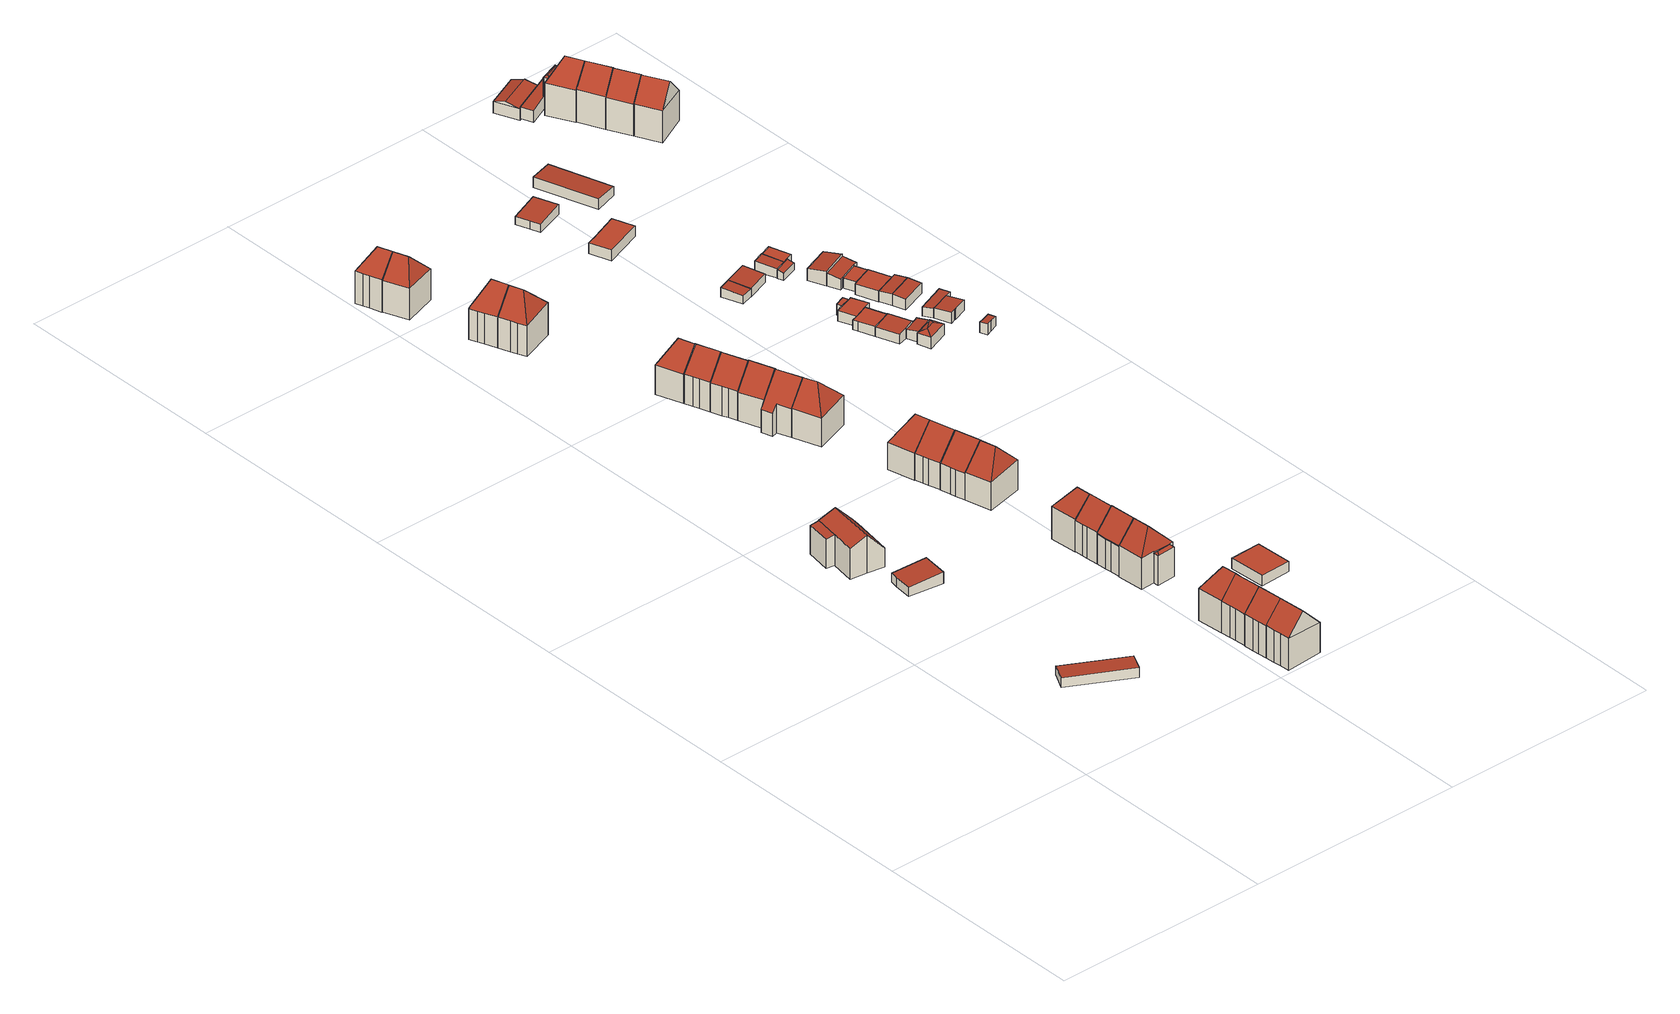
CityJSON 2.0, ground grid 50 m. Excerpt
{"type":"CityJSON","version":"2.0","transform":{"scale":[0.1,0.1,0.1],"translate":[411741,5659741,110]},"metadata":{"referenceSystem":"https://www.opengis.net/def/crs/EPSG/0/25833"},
"CityObjects":{
"building1":{"type":"Building","attributes":{"Dachtyp_tdc":"tdcPolyFlatRoof","Gemeindeschluessel":14612000,"Dachneigung":3.1,"QualitaetDacherkennung":66,"Geometrietyp2DReferenz":"3000","measuredHeight":2.31,"function":"31001_9998","roofType":"2100"},"geometry":[{"type":"Solid","lod":"2","boundaries":[[[[0,1,2,3]],[[1,4,5,2]],[[4,6,7,5]],[[6,0,3,7]],[[6,4,1,0]],[[3,2,5,7]]]],"semantics":{"surfaces":[{"type":"WallSurface"},{"type":"RoofSurface"},{"type":"GroundSurface"}],"values":[[0,0,0,0,1,2]]}}]},
"building2":{"type":"Building","attributes":{"Gemeindeschluessel":14612000,"Geometrietyp2DReferenz":"3000","function":"31001_9998","roofType":"9999"},"children":["building2-1","building2-2"]},
"building2-1":{"type":"BuildingPart","attributes":{"Dachtyp_tdc":"tdcPolyFlatRoof","Dachneigung":13.84,"QualitaetDacherkennung":83,"Geometrietyp2DReferenz":"3000","measuredHeight":7.12,"roofType":"2100"},"parents":["building2"],"geometry":[{"type":"MultiSurface","lod":"2","boundaries":[[[8,9,10,11]],[[9,12,13,10]],[[12,14,15,13]],[[14,12,9,8]],[[11,10,13,15]]],"semantics":{"surfaces":[{"type":"WallSurface"},{"type":"RoofSurface"},{"type":"GroundSurface"}],"values":[0,0,0,1,2]}}]},
"building2-2":{"type":"BuildingPart","attributes":{"Dachtyp_tdc":"tdcGableRoof","Dachneigung":47.45,"QualitaetDacherkennung":80,"Geometrietyp2DReferenz":"3000","measuredHeight":8.79,"roofType":"3100"},"parents":["building2"],"geometry":[{"type":"MultiSurface","lod":"2","boundaries":[[[16,17,18,19]],[[17,20,21,18]],[[20,22,23,21]],[[22,24,8,11,23]],[[25,26,27,15,14]],[[26,28,29,27]],[[28,30,31,29]],[[30,16,19,31]],[[26,25,24,22,20]],[[20,17,16,30,28,26]],[[19,18,21,23,11,15,27,29,31]]],"semantics":{"surfaces":[{"type":"WallSurface"},{"type":"RoofSurface"},{"type":"GroundSurface"}],"values":[0,0,0,0,0,0,0,0,1,1,2]}}]},
"building3":{"type":"Building","attributes":{"Dachtyp_tdc":"tdcPolyFlatRoof","Gemeindeschluessel":14612000,"Dachneigung":3.61,"QualitaetDacherkennung":86,"Geometrietyp2DReferenz":"3000","measuredHeight":2.69,"function":"31001_9998","roofType":"2100"},"geometry":[{"type":"Solid","lod":"2","boundaries":[[[[32,33,34,35]],[[33,36,37,34]],[[36,38,39,37]],[[38,40,41,39]],[[40,32,35,41]],[[40,38,36,33,32]],[[35,34,37,39,41]]]],"semantics":{"surfaces":[{"type":"WallSurface"},{"type":"RoofSurface"},{"type":"GroundSurface"}],"values":[[0,0,0,0,0,1,2]]}}]},
"building4":{"type":"Building","attributes":{"Dachtyp_tdc":"tdcFreeFormRoof","Gemeindeschluessel":14612000,"Dachneigung":46.75,"QualitaetDacherkennung":74,"Geometrietyp2DReferenz":"3000","measuredHeight":11.84,"function":"31001_9998","roofType":"5000"},"geometry":[{"type":"Solid","lod":"2","boundaries":[[[[42,43,44,45]],[[43,46,47,44]],[[46,48,49,47]],[[48,50,51,49]],[[50,52,53,51]],[[52,42,45,53]],[[52,54,55,46,43,42]],[[54,50,48,55]],[[48,46,55]],[[52,50,54]],[[45,44,47,49,51,53]]]],"semantics":{"surfaces":[{"type":"WallSurface"},{"type":"RoofSurface"},{"type":"GroundSurface"}],"values":[[0,0,0,0,0,0,1,1,0,0,2]]}}]},
"building5":{"type":"Building","attributes":{"Dachtyp_tdc":"tdcFreeFormRoof","Gemeindeschluessel":14612000,"Dachneigung":46.78,"QualitaetDacherkennung":77,"Geometrietyp2DReferenz":"3000","measuredHeight":11.83,"function":"31001_9998","roofType":"5000"},"geometry":[{"type":"Solid","lod":"2","boundaries":[[[[56,57,58,59]],[[57,48,49,58]],[[48,60,47,49]],[[60,61,62,47]],[[61,63,64,62]],[[63,56,59,64]],[[60,55,65,56,63,61]],[[55,48,57,65]],[[57,56,65]],[[60,48,55]],[[59,58,49,47,62,64]]]],"semantics":{"surfaces":[{"type":"WallSurface"},{"type":"RoofSurface"},{"type":"GroundSurface"}],"values":[[0,0,0,0,0,0,1,1,0,0,2]]}}]},
"building6":{"type":"Building","attributes":{"Dachtyp_tdc":"tdcFreeFormRoof","Gemeindeschluessel":14612000,"Dachneigung":46.85,"QualitaetDacherkennung":75,"Geometrietyp2DReferenz":"3000","measuredHeight":11.83,"function":"31001_9998","roofType":"5000"},"geometry":[{"type":"Solid","lod":"2","boundaries":[[[[66,67,68,69]],[[67,70,71,68]],[[70,72,73,71]],[[72,74,75,73]],[[74,76,77,75]],[[76,66,69,77]],[[66,65,78,72,70,67]],[[65,76,74,78]],[[66,76,65]],[[74,72,78]],[[69,68,71,73,75,77]]]],"semantics":{"surfaces":[{"type":"WallSurface"},{"type":"RoofSurface"},{"type":"GroundSurface"}],"values":[[0,0,0,0,0,0,1,1,0,0,2]]}}]},
"building7":{"type":"Building","attributes":{"Dachtyp_tdc":"tdcHipAndGableRoof","Gemeindeschluessel":14612000,"Dachneigung":46.79,"QualitaetDacherkennung":77,"Geometrietyp2DReferenz":"3000","measuredHeight":11.82,"function":"31001_9998","roofType":"5000"},"geometry":[{"type":"Solid","lod":"2","boundaries":[[[[79,80,81,73]],[[80,82,83,81]],[[82,84,75,83]],[[84,79,73,75]],[[82,80,85]],[[79,84,86]],[[80,79,86,85]],[[84,82,85,86]],[[73,81,83,75]]]],"semantics":{"surfaces":[{"type":"WallSurface"},{"type":"RoofSurface"},{"type":"GroundSurface"}],"values":[[0,0,0,0,1,0,1,1,2]]}}]},
"building8":{"type":"Building","attributes":{"Gemeindeschluessel":14612000,"Geometrietyp2DReferenz":"3000","function":"31001_9998","roofType":"9999"},"children":["building8-1","building8-2"]},
"building8-1":{"type":"BuildingPart","attributes":{"Dachtyp_tdc":"tdcHipAndGableRoof","Dachneigung":47.06,"QualitaetDacherkennung":74,"Geometrietyp2DReferenz":"3000","measuredHeight":11.66,"roofType":"5000"},"parents":["building8"],"geometry":[{"type":"MultiSurface","lod":"2","boundaries":[[[87,88,89,90]],[[88,91,92,93,89]],[[94,95,96,97]],[[95,98,99,96]],[[98,100,101,99]],[[100,102,103,101]],[[102,87,90,103]],[[98,95,94,91,88,104]],[[88,87,102,104]],[[102,100,98,104]],[[90,89,93,96,99,101,103]]],"semantics":{"surfaces":[{"type":"WallSurface"},{"type":"RoofSurface"},{"type":"GroundSurface"}],"values":[0,0,0,0,0,0,0,1,1,1,2]}}]},
"building8-2":{"type":"BuildingPart","attributes":{"Dachtyp_tdc":"tdcFreeFormRoof","Dachneigung":46.25,"QualitaetDacherkennung":17,"Geometrietyp2DReferenz":"3000","measuredHeight":7.45,"roofType":"5000"},"parents":["building8"],"geometry":[{"type":"MultiSurface","lod":"2","boundaries":[[[92,105,106,93]],[[105,107,108,106]],[[107,97,96,108]],[[109,97,107]],[[110,109,107,105]],[[110,105,92]],[[109,110,92,97]],[[93,106,108,96]]],"semantics":{"surfaces":[{"type":"WallSurface"},{"type":"RoofSurface"},{"type":"GroundSurface"}],"values":[0,0,0,1,1,1,1,2]}}]},
"building9":{"type":"Building","attributes":{"Dachtyp_tdc":"tdcFreeFormRoof","Gemeindeschluessel":14612000,"Dachneigung":47.37,"QualitaetDacherkennung":75,"Geometrietyp2DReferenz":"3000","measuredHeight":11.66,"function":"31001_9998","roofType":"5000"},"geometry":[{"type":"Solid","lod":"2","boundaries":[[[[111,112,113,114]],[[112,115,116,113]],[[115,117,118,116]],[[117,119,120,118]],[[119,121,122,120]],[[121,111,114,122]],[[119,117,123,102]],[[123,124,125,126,127,102]],[[119,102,127,121]],[[121,127,126,111]],[[111,126,125,112]],[[112,125,124,115]],[[115,124,123,117]],[[114,113,116,118,120,122]]]],"semantics":{"surfaces":[{"type":"WallSurface"},{"type":"RoofSurface"},{"type":"GroundSurface"}],"values":[[0,0,0,0,0,0,1,1,0,0,0,0,0,2]]}}]},
"building10":{"type":"Building","attributes":{"Dachtyp_tdc":"tdcGableRoof","Gemeindeschluessel":14612000,"Dachneigung":46.79,"QualitaetDacherkennung":73,"Geometrietyp2DReferenz":"3000","measuredHeight":11.68,"function":"31001_9998","roofType":"3100"},"geometry":[{"type":"Solid","lod":"2","boundaries":[[[[128,129,130,131]],[[129,132,133,130]],[[132,134,135,133]],[[134,136,137,135]],[[136,117,118,137]],[[117,138,139,118]],[[138,140,116,139]],[[140,141,142,116]],[[141,128,131,142]],[[138,117,136,134,132]],[[132,129,128,141,140,138]],[[131,130,133,135,137,118,139,116,142]]]],"semantics":{"surfaces":[{"type":"WallSurface"},{"type":"RoofSurface"},{"type":"GroundSurface"}],"values":[[0,0,0,0,0,0,0,0,0,1,1,2]]}}]},
"building11":{"type":"Building","attributes":{"Dachtyp_tdc":"tdcHipAndGableRoof","Gemeindeschluessel":14612000,"Dachneigung":45.69,"QualitaetDacherkennung":66,"Geometrietyp2DReferenz":"3000","measuredHeight":11.67,"function":"31001_9998","roofType":"5000"},"geometry":[{"type":"Solid","lod":"2","boundaries":[[[[143,144,145,146]],[[144,147,148,145]],[[147,149,150,148]],[[149,151,152,150]],[[151,153,154,152]],[[153,155,156,154]],[[155,157,158,156]],[[157,159,160,158]],[[159,143,146,160]],[[155,153,161]],[[153,151,149,147,144,161]],[[144,143,159,157,155,161]],[[146,145,148,150,152,154,156,158,160]]]],"semantics":{"surfaces":[{"type":"WallSurface"},{"type":"RoofSurface"},{"type":"GroundSurface"}],"values":[[0,0,0,0,0,0,0,0,0,1,1,1,2]]}}]},
"building12":{"type":"Building","attributes":{"Dachtyp_tdc":"tdcHipAndGableRoof","Gemeindeschluessel":14612000,"Dachneigung":47.74,"QualitaetDacherkennung":68,"Geometrietyp2DReferenz":"3000","measuredHeight":11.58,"function":"31001_9998","roofType":"5000"},"geometry":[{"type":"Solid","lod":"2","boundaries":[[[[143,162,163,164]],[[162,165,166,163]],[[165,167,168,166]],[[167,169,170,168]],[[169,171,172,170]],[[171,144,173,172]],[[144,143,164,173]],[[169,167,174]],[[167,165,162,143,144,174]],[[144,171,169,174]],[[164,163,166,168,170,172,173]]]],"semantics":{"surfaces":[{"type":"WallSurface"},{"type":"RoofSurface"},{"type":"GroundSurface"}],"values":[[0,0,0,0,0,0,0,1,1,1,2]]}}]},
"building13":{"type":"Building","attributes":{"Dachtyp_tdc":"tdcHipAndGableRoof","Gemeindeschluessel":14612000,"Dachneigung":46.76,"QualitaetDacherkennung":70,"Geometrietyp2DReferenz":"3000","measuredHeight":11.62,"function":"31001_9998","roofType":"5000"},"geometry":[{"type":"Solid","lod":"2","boundaries":[[[[175,176,177,178]],[[176,179,180,177]],[[179,181,182,180]],[[181,183,184,182]],[[183,185,186,184]],[[185,187,188,186]],[[187,189,190,188]],[[189,191,192,190]],[[191,175,178,192]],[[187,185,183,181,179,176,193]],[[176,175,191,193]],[[191,189,187,193]],[[178,177,180,182,184,186,188,190,192]]]],"semantics":{"surfaces":[{"type":"WallSurface"},{"type":"RoofSurface"},{"type":"GroundSurface"}],"values":[[0,0,0,0,0,0,0,0,0,1,1,1,2]]}}]},
"building14":{"type":"Building","attributes":{"Dachtyp_tdc":"tdcFreeFormRoof","Gemeindeschluessel":14612000,"Dachneigung":47.65,"QualitaetDacherkennung":68,"Geometrietyp2DReferenz":"3000","measuredHeight":12.05,"function":"31001_9998","roofType":"5000"},"geometry":[{"type":"Solid","lod":"2","boundaries":[[[[194,195,196,197]],[[195,198,199,196]],[[198,200,201,199]],[[200,202,203,201]],[[202,204,205,203]],[[204,206,207,205]],[[206,194,197,207]],[[202,208,209]],[[194,210,209,208,200,198,195]],[[210,206,204,202,209]],[[202,200,208]],[[194,206,210]],[[197,196,199,201,203,205,207]]]],"semantics":{"surfaces":[{"type":"WallSurface"},{"type":"RoofSurface"},{"type":"GroundSurface"}],"values":[[0,0,0,0,0,0,0,1,1,1,0,0,2]]}}]},
"building15":{"type":"Building","attributes":{"Dachtyp_tdc":"tdcFreeFormRoof","Gemeindeschluessel":14612000,"Dachneigung":47.8,"QualitaetDacherkennung":63,"Geometrietyp2DReferenz":"3000","measuredHeight":12.03,"function":"31001_9998","roofType":"5000"},"geometry":[{"type":"Solid","lod":"2","boundaries":[[[[194,211,207,197]],[[211,212,213,207]],[[212,214,215,213]],[[214,216,217,215]],[[216,218,219,217]],[[218,220,221,219]],[[220,194,197,221]],[[222,214,223]],[[216,214,222]],[[223,212,211,224,222]],[[216,222,224,194,220,218]],[[214,212,223]],[[211,194,224]],[[197,207,213,215,217,219,221]]]],"semantics":{"surfaces":[{"type":"WallSurface"},{"type":"RoofSurface"},{"type":"GroundSurface"}],"values":[[0,0,0,0,0,0,0,1,1,1,1,0,0,2]]}}]},
"building16":{"type":"Building","attributes":{"Dachtyp_tdc":"tdcHipAndGableRoof","Gemeindeschluessel":14612000,"Dachneigung":46.81,"QualitaetDacherkennung":69,"Geometrietyp2DReferenz":"3000","measuredHeight":11.4,"function":"31001_9998","roofType":"5000"},"geometry":[{"type":"Solid","lod":"2","boundaries":[[[[225,226,227,228]],[[226,229,230,227]],[[229,231,232,230]],[[231,225,228,232]],[[229,226,233]],[[225,231,234]],[[226,225,234,233]],[[231,229,233,234]],[[228,227,230,232]]]],"semantics":{"surfaces":[{"type":"WallSurface"},{"type":"RoofSurface"},{"type":"GroundSurface"}],"values":[[0,0,0,0,1,0,1,1,2]]}}]},
"building17":{"type":"Building","attributes":{"Dachtyp_tdc":"tdcFreeFormRoof","Gemeindeschluessel":14612000,"Dachneigung":45.9,"QualitaetDacherkennung":68,"Geometrietyp2DReferenz":"3000","measuredHeight":11.44,"function":"31001_9998","roofType":"5000"},"geometry":[{"type":"Solid","lod":"2","boundaries":[[[[235,236,237,238]],[[236,239,240,237]],[[239,241,228,240]],[[241,242,232,228]],[[242,243,244,232]],[[243,235,238,244]],[[235,245,246,241,239,236]],[[245,243,242,246]],[[242,241,246]],[[235,243,245]],[[238,237,240,228,232,244]]]],"semantics":{"surfaces":[{"type":"WallSurface"},{"type":"RoofSurface"},{"type":"GroundSurface"}],"values":[[0,0,0,0,0,0,1,1,0,0,2]]}}]},
"building18":{"type":"Building","attributes":{"Dachtyp_tdc":"tdcGableRoof","Gemeindeschluessel":14612000,"Dachneigung":47.06,"QualitaetDacherkennung":69,"Geometrietyp2DReferenz":"3000","measuredHeight":11.41,"function":"31001_9998","roofType":"3100"},"geometry":[{"type":"Solid","lod":"2","boundaries":[[[[247,248,249,250]],[[250,251,252,253,254,255,247]],[[256,257,258,259,260,261,262,263,264]],[[253,252,257,256]],[[252,251,258,257]],[[251,250,259,258]],[[250,249,260,259]],[[249,248,261,260]],[[248,247,262,261]],[[247,255,263,262]],[[255,254,264,263]],[[254,253,256,264]]]],"semantics":{"surfaces":[{"type":"RoofSurface"},{"type":"GroundSurface"},{"type":"WallSurface"}],"values":[[0,0,1,2,2,2,2,2,2,2,2,2]]}}]},
"building19":{"type":"Building","attributes":{"Dachtyp_tdc":"tdcHipAndGableRoof","Gemeindeschluessel":14612000,"Dachneigung":46.75,"QualitaetDacherkennung":59,"Geometrietyp2DReferenz":"3000","measuredHeight":11.47,"function":"31001_9998","roofType":"5000"},"geometry":[{"type":"Solid","lod":"2","boundaries":[[[[265,266,267,268]],[[266,269,270,267]],[[269,271,272,270]],[[271,265,268,272]],[[269,266,273]],[[265,271,274]],[[266,265,274,273]],[[271,269,273,274]],[[268,267,270,272]]]],"semantics":{"surfaces":[{"type":"WallSurface"},{"type":"RoofSurface"},{"type":"GroundSurface"}],"values":[[0,0,0,0,1,0,1,1,2]]}}]},
"building20":{"type":"Building","attributes":{"Dachtyp_tdc":"tdcFreeFormRoof","Gemeindeschluessel":14612000,"Dachneigung":46.89,"QualitaetDacherkennung":70,"Geometrietyp2DReferenz":"3000","measuredHeight":11.46,"function":"31001_9998","roofType":"5000"},"geometry":[{"type":"Solid","lod":"2","boundaries":[[[[275,276,244,238]],[[276,277,278,244]],[[277,279,280,278]],[[279,281,282,280]],[[281,283,284,282]],[[283,275,238,284]],[[285,277,276,286]],[[279,285,286,275,283,281]],[[279,277,285]],[[276,275,286]],[[238,244,278,280,282,284]]]],"semantics":{"surfaces":[{"type":"WallSurface"},{"type":"RoofSurface"},{"type":"GroundSurface"}],"values":[[0,0,0,0,0,0,1,1,0,0,2]]}}]},
"building21":{"type":"Building","attributes":{"Dachtyp_tdc":"tdcGableRoof","Gemeindeschluessel":14612000,"Dachneigung":47.41,"QualitaetDacherkennung":67,"Geometrietyp2DReferenz":"3000","measuredHeight":11.42,"function":"31001_9998","roofType":"3100"},"geometry":[{"type":"Solid","lod":"2","boundaries":[[[[287,288,260,278]],[[288,289,258,260]],[[289,290,280,258]],[[290,287,278,280]],[[289,288,291]],[[287,290,292]],[[288,287,292,291]],[[290,289,291,292]],[[278,260,258,280]]]],"semantics":{"surfaces":[{"type":"WallSurface"},{"type":"RoofSurface"},{"type":"GroundSurface"}],"values":[[0,0,0,0,0,0,1,1,2]]}}]},
"building22":{"type":"Building","attributes":{"Dachtyp_tdc":"tdcGableRoof","Gemeindeschluessel":14612000,"Dachneigung":47.01,"QualitaetDacherkennung":70,"Geometrietyp2DReferenz":"3000","measuredHeight":11.4,"function":"31001_9998","roofType":"3100"},"geometry":[{"type":"Solid","lod":"2","boundaries":[[[[293,294,295,296]],[[294,297,298,295]],[[297,299,300,298]],[[299,301,268,300]],[[301,302,303,268]],[[302,304,272,303]],[[304,305,306,272]],[[305,293,296,306]],[[302,301,299,297]],[[297,294,293,305,304,302]],[[296,295,298,300,268,303,272,306]]]],"semantics":{"surfaces":[{"type":"WallSurface"},{"type":"RoofSurface"},{"type":"GroundSurface"}],"values":[[0,0,0,0,0,0,0,0,1,1,2]]}}]},
"building23":{"type":"Building","attributes":{"Dachtyp_tdc":"tdcGableRoof","Gemeindeschluessel":14612000,"Dachneigung":45.75,"QualitaetDacherkennung":73,"Geometrietyp2DReferenz":"3000","measuredHeight":11.24,"function":"31001_9998","roofType":"3100"},"geometry":[{"type":"Solid","lod":"2","boundaries":[[[[307,308,309,310]],[[308,311,312,309]],[[311,313,314,312]],[[313,315,316,314]],[[315,317,318,316]],[[317,319,320,318]],[[319,321,322,320]],[[321,307,310,322]],[[317,315,313,311]],[[311,308,307,321,319,317]],[[310,309,312,314,316,318,320,322]]]],"semantics":{"surfaces":[{"type":"WallSurface"},{"type":"RoofSurface"},{"type":"GroundSurface"}],"values":[[0,0,0,0,0,0,0,0,1,1,2]]}}]},
"building24":{"type":"Building","attributes":{"Dachtyp_tdc":"tdcHipAndGableRoof","Gemeindeschluessel":14612000,"Dachneigung":47.03,"QualitaetDacherkennung":71,"Geometrietyp2DReferenz":"3000","measuredHeight":11.46,"function":"31001_9998","roofType":"5000"},"geometry":[{"type":"Solid","lod":"2","boundaries":[[[[323,324,325,261]],[[324,326,327,325]],[[326,328,263,327]],[[328,323,261,263]],[[326,324,329]],[[323,328,330]],[[324,323,330,329]],[[328,326,329,330]],[[261,325,327,263]]]],"semantics":{"surfaces":[{"type":"WallSurface"},{"type":"RoofSurface"},{"type":"GroundSurface"}],"values":[[0,0,0,0,1,0,1,1,2]]}}]},
"building25":{"type":"Building","attributes":{"Gemeindeschluessel":14612000,"Geometrietyp2DReferenz":"3000","function":"31001_9998","roofType":"9999"},"children":["building25-1","building25-2"]},
"building25-1":{"type":"BuildingPart","attributes":{"Dachtyp_tdc":"tdcPolyFlatRoof","Dachneigung":0,"QualitaetDacherkennung":39,"Geometrietyp2DReferenz":"3000","measuredHeight":3.8,"roofType":"1000"},"parents":["building25"],"geometry":[{"type":"MultiSurface","lod":"2","boundaries":[[[331,332,333,334]],[[332,335,336,333]],[[335,337,338,336]],[[337,339,340,338]],[[341,331,334,342]],[[341,339,337,335,332,331]],[[334,333,336,338,340,342]]],"semantics":{"surfaces":[{"type":"WallSurface"},{"type":"RoofSurface"},{"type":"GroundSurface"}],"values":[0,0,0,0,0,1,2]}}]},
"building25-2":{"type":"BuildingPart","attributes":{"Dachtyp_tdc":"tdcHipAndGableRoof","Dachneigung":46.1,"QualitaetDacherkennung":71,"Geometrietyp2DReferenz":"3000","measuredHeight":11.37,"roofType":"5000"},"parents":["building25"],"geometry":[{"type":"MultiSurface","lod":"2","boundaries":[[[308,343,344,345]],[[343,346,342,344]],[[346,341,342]],[[347,348,349,340,339]],[[348,350,351,349]],[[350,311,352,351]],[[311,308,345,352]],[[348,347,346,343,353]],[[343,308,311,353]],[[311,350,348,353]],[[345,344,342,340,349,351,352]]],"semantics":{"surfaces":[{"type":"WallSurface"},{"type":"RoofSurface"},{"type":"GroundSurface"}],"values":[0,0,0,0,0,0,0,1,1,1,2]}}]},
"building26":{"type":"Building","attributes":{"Dachtyp_tdc":"tdcPolyFlatRoof","Gemeindeschluessel":14612000,"Dachneigung":0,"QualitaetDacherkennung":86,"Geometrietyp2DReferenz":"3000","measuredHeight":2.37,"function":"31001_9998","roofType":"1000"},"geometry":[{"type":"Solid","lod":"2","boundaries":[[[[354,355,356,357]],[[355,358,359,356]],[[358,360,361,359]],[[360,354,357,361]],[[360,358,355,354]],[[357,356,359,361]]]],"semantics":{"surfaces":[{"type":"WallSurface"},{"type":"RoofSurface"},{"type":"GroundSurface"}],"values":[[0,0,0,0,1,2]]}}]},
"building27":{"type":"Building","attributes":{"Dachtyp_tdc":"tdcPolyFlatRoof","Gemeindeschluessel":14612000,"Dachneigung":4.02,"QualitaetDacherkennung":80,"Geometrietyp2DReferenz":"3000","measuredHeight":2.21,"function":"31001_9998","roofType":"2100"},"geometry":[{"type":"Solid","lod":"2","boundaries":[[[[362,363,364,365]],[[363,366,367,364]],[[366,368,369,367]],[[366,363,362,368]],[[369,365,364,367]],[[368,362,365,369]]]],"semantics":{"surfaces":[{"type":"WallSurface"},{"type":"RoofSurface"},{"type":"GroundSurface"}],"values":[[0,0,0,1,2,0]]}}]},
"building28":{"type":"Building","attributes":{"Dachtyp_tdc":"tdcPolyFlatRoof","Gemeindeschluessel":14612000,"Dachneigung":3.54,"QualitaetDacherkennung":76,"Geometrietyp2DReferenz":"3000","measuredHeight":2.32,"function":"31001_9998","roofType":"2100"},"geometry":[{"type":"Solid","lod":"2","boundaries":[[[[370,371,372,373]],[[371,374,375,372]],[[374,376,377,375]],[[376,378,379,377]],[[378,370,373,379]],[[378,376,374,371,370]],[[373,372,375,377,379]]]],"semantics":{"surfaces":[{"type":"WallSurface"},{"type":"RoofSurface"},{"type":"GroundSurface"}],"values":[[0,0,0,0,0,1,2]]}}]},
"building29":{"type":"Building","attributes":{"Dachtyp_tdc":"tdcPolyFlatRoof","Gemeindeschluessel":14612000,"Dachneigung":0,"QualitaetDacherkennung":23,"Geometrietyp2DReferenz":"3000","measuredHeight":2.53,"function":"31001_9998","roofType":"1000"},"geometry":[{"type":"Solid","lod":"2","boundaries":[[[[380,381,382,383]],[[381,384,385,382]],[[384,386,387,385]],[[386,388,389,387]],[[388,380,383,389]],[[388,386,384,381,380]],[[383,382,385,387,389]]]],"semantics":{"surfaces":[{"type":"WallSurface"},{"type":"RoofSurface"},{"type":"GroundSurface"}],"values":[[0,0,0,0,0,1,2]]}}]},
"building30":{"type":"Building","attributes":{"Dachtyp_tdc":"tdcPolyFlatRoof","Gemeindeschluessel":14612000,"Dachneigung":3.65,"QualitaetDacherkennung":87,"Geometrietyp2DReferenz":"3000","measuredHeight":2.27,"function":"31001_9998","roofType":"2100"},"geometry":[{"type":"Solid","lod":"2","boundaries":[[[[390,363,391,392]],[[363,393,394,391]],[[393,395,396,394]],[[395,390,392,396]],[[395,393,363,390]],[[392,391,394,396]]]],"semantics":{"surfaces":[{"type":"WallSurface"},{"type":"RoofSurface"},{"type":"GroundSurface"}],"values":[[0,0,0,0,1,2]]}}]},
"building31":{"type":"Building","attributes":{"Gemeindeschluessel":14612000,"Dachtyp_tdc":"tdcPolyFlatRoof","Dachneigung":0,"QualitaetDacherkennung":79,"Geometrietyp2DReferenz":"3000","measuredHeight":2.3,"function":"31001_9998","roofType":"1000"},"geometry":[{"type":"Solid","lod":"2","boundaries":[[[[397,398,399,400]],[[398,401,402,399]],[[401,403,404,402]],[[403,405,406,404]],[[405,407,408,406]],[[407,397,400,408]],[[407,405,403,401,398,397]],[[400,399,402,404,406,408]]]],"semantics":{"surfaces":[{"type":"WallSurface"},{"type":"RoofSurface"},{"type":"GroundSurface"}],"values":[[0,0,0,0,0,0,1,2]]}}]},
"building32":{"type":"Building","attributes":{"Dachtyp_tdc":"tdcPolyFlatRoof","Gemeindeschluessel":14612000,"Dachneigung":3.24,"QualitaetDacherkennung":81,"Geometrietyp2DReferenz":"3000","measuredHeight":2.51,"function":"31001_9998","roofType":"2100"},"geometry":[{"type":"Solid","lod":"2","boundaries":[[[[409,410,408,411]],[[410,412,406,408]],[[412,413,414,406]],[[413,415,416,414]],[[415,409,411,416]],[[411,408,406,414,416]],[[415,413,412,410,409]]]],"semantics":{"surfaces":[{"type":"WallSurface"},{"type":"GroundSurface"},{"type":"RoofSurface"}],"values":[[0,0,0,0,0,1,2]]}}]},
"building33":{"type":"Building","attributes":{"Dachtyp_tdc":"tdcPolyFlatRoof","Gemeindeschluessel":14612000,"Dachneigung":0,"QualitaetDacherkennung":82,"Geometrietyp2DReferenz":"3000","measuredHeight":2.42,"function":"31001_9998","roofType":"1000"},"geometry":[{"type":"Solid","lod":"2","boundaries":[[[[401,417,418,419]],[[417,420,421,418]],[[420,422,423,421]],[[422,424,425,423]],[[424,426,427,425]],[[426,403,428,427]],[[403,401,419,428]],[[403,426,424,422,420,417,401]],[[419,418,421,423,425,427,428]]]],"semantics":{"surfaces":[{"type":"WallSurface"},{"type":"RoofSurface"},{"type":"GroundSurface"}],"values":[[0,0,0,0,0,0,0,1,2]]}}]},
"building34":{"type":"Building","attributes":{"Dachtyp_tdc":"tdcPolyFlatRoof","Gemeindeschluessel":14612000,"Dachneigung":0,"QualitaetDacherkennung":44,"Geometrietyp2DReferenz":"3000","measuredHeight":2.44,"function":"31001_9998","roofType":"1000"},"geometry":[{"type":"Solid","lod":"2","boundaries":[[[[429,430,423,431]],[[430,432,421,423]],[[432,433,434,421]],[[433,429,431,434]],[[433,432,430,429]],[[431,423,421,434]]]],"semantics":{"surfaces":[{"type":"WallSurface"},{"type":"RoofSurface"},{"type":"GroundSurface"}],"values":[[0,0,0,0,1,2]]}}]},
"building35":{"type":"Building","attributes":{"Dachtyp_tdc":"tdcFreeFormRoof","Gemeindeschluessel":14612000,"Dachneigung":25.44,"QualitaetDacherkennung":74,"Geometrietyp2DReferenz":"3000","measuredHeight":3.35,"function":"31001_9998","roofType":"5000"},"geometry":[{"type":"Solid","lod":"2","boundaries":[[[[435,436,437,438]],[[436,439,440,437]],[[439,441,442,440]],[[441,443,444,442]],[[443,435,438,444]],[[445,446,443,441]],[[445,441,439]],[[439,446,445]],[[436,446,439]],[[446,436,435]],[[446,435,443]],[[438,437,440,442,444]]]],"semantics":{"surfaces":[{"type":"WallSurface"},{"type":"RoofSurface"},{"type":"GroundSurface"}],"values":[[0,0,0,0,0,1,1,1,1,1,1,2]]}}]},
"building36":{"type":"Building","attributes":{"Dachtyp_tdc":"tdcPolyFlatRoof","Gemeindeschluessel":14612000,"Dachneigung":6.33,"QualitaetDacherkennung":71,"Geometrietyp2DReferenz":"3000","measuredHeight":2.46,"function":"31001_9998","roofType":"2100"},"geometry":[{"type":"Solid","lod":"2","boundaries":[[[[447,448,416,437]],[[448,449,414,416]],[[449,450,451,414]],[[450,452,440,451]],[[452,447,437,440]],[[452,450,449,448,447]],[[437,416,414,451,440]]]],"semantics":{"surfaces":[{"type":"WallSurface"},{"type":"RoofSurface"},{"type":"GroundSurface"}],"values":[[0,0,0,0,0,1,2]]}}]},
"building37":{"type":"Building","attributes":{"Dachtyp_tdc":"tdcPolyFlatRoof","Gemeindeschluessel":14612000,"Dachneigung":2.83,"QualitaetDacherkennung":73,"Geometrietyp2DReferenz":"3000","measuredHeight":2.38,"function":"31001_9998","roofType":"2100"},"geometry":[{"type":"Solid","lod":"2","boundaries":[[[[453,454,455,456]],[[454,457,458,455]],[[457,459,460,458]],[[459,453,456,460]],[[459,457,454,453]],[[456,455,458,460]]]],"semantics":{"surfaces":[{"type":"WallSurface"},{"type":"RoofSurface"},{"type":"GroundSurface"}],"values":[[0,0,0,0,1,2]]}}]},
"building38":{"type":"Building","attributes":{"Dachtyp_tdc":"tdcPolyFlatRoof","Gemeindeschluessel":14612000,"Dachneigung":16.93,"QualitaetDacherkennung":83,"Geometrietyp2DReferenz":"3000","measuredHeight":2.1,"function":"31001_9998","roofType":"2100"},"geometry":[{"type":"Solid","lod":"2","boundaries":[[[[461,462,463,464]],[[462,465,466,463]],[[465,467,468,466]],[[467,469,470,468]],[[469,461,464,470]],[[469,467,465,462,461]],[[464,463,466,468,470]]]],"semantics":{"surfaces":[{"type":"WallSurface"},{"type":"RoofSurface"},{"type":"GroundSurface"}],"values":[[0,0,0,0,0,1,2]]}}]},
"building39":{"type":"Building","attributes":{"Dachtyp_tdc":"tdcPolyFlatRoof","Gemeindeschluessel":14612000,"Dachneigung":2.72,"QualitaetDacherkennung":81,"Geometrietyp2DReferenz":"3000","measuredHeight":2.48,"function":"31001_9998","roofType":"2100"},"geometry":[{"type":"Solid","lod":"2","boundaries":[[[[459,471,472,466]],[[471,473,474,472]],[[473,475,476,474]],[[475,477,478,476]],[[477,479,468,478]],[[479,459,466,468]],[[479,477,475,473,471,459]],[[466,472,474,476,478,468]]]],"semantics":{"surfaces":[{"type":"WallSurface"},{"type":"RoofSurface"},{"type":"GroundSurface"}],"values":[[0,0,0,0,0,0,1,2]]}}]},
"building40":{"type":"Building","attributes":{"Dachtyp_tdc":"tdcPolyFlatRoof","Gemeindeschluessel":14612000,"Dachneigung":2.67,"QualitaetDacherkennung":72,"Geometrietyp2DReferenz":"3000","measuredHeight":2.34,"function":"31001_9998","roofType":"2100"},"geometry":[{"type":"Solid","lod":"2","boundaries":[[[[480,481,482,483]],[[481,484,485,482]],[[484,486,487,485]],[[486,480,483,487]],[[486,484,481,480]],[[483,482,485,487]]]],"semantics":{"surfaces":[{"type":"WallSurface"},{"type":"RoofSurface"},{"type":"GroundSurface"}],"values":[[0,0,0,0,1,2]]}}]},
"building41":{"type":"Building","attributes":{"Dachtyp_tdc":"tdcPolyFlatRoof","Gemeindeschluessel":14612000,"Dachneigung":10.12,"QualitaetDacherkennung":76,"Geometrietyp2DReferenz":"3000","measuredHeight":3.39,"function":"31001_9998","roofType":"2100"},"geometry":[{"type":"Solid","lod":"2","boundaries":[[[[488,489,490,491]],[[489,492,493,490]],[[492,494,495,493]],[[494,488,491,495]],[[494,492,489,488]],[[491,490,493,495]]]],"semantics":{"surfaces":[{"type":"WallSurface"},{"type":"RoofSurface"},{"type":"GroundSurface"}],"values":[[0,0,0,0,1,2]]}}]},
"building42":{"type":"Building","attributes":{"Dachtyp_tdc":"tdcPolyFlatRoof","Gemeindeschluessel":14612000,"Dachneigung":2.9,"QualitaetDacherkennung":80,"Geometrietyp2DReferenz":"3000","measuredHeight":2.64,"function":"31001_9998","roofType":"2100"},"geometry":[{"type":"Solid","lod":"2","boundaries":[[[[496,497,498,499]],[[497,500,501,498]],[[500,502,503,501]],[[502,504,505,503]],[[504,496,499,505]],[[504,502,500,497,496]],[[499,498,501,503,505]]]],"semantics":{"surfaces":[{"type":"WallSurface"},{"type":"RoofSurface"},{"type":"GroundSurface"}],"values":[[0,0,0,0,0,1,2]]}}]},
"building43":{"type":"Building","attributes":{"Dachtyp_tdc":"tdcPolyFlatRoof","Gemeindeschluessel":14612000,"Dachneigung":10.43,"QualitaetDacherkennung":77,"Geometrietyp2DReferenz":"3000","measuredHeight":3.01,"function":"31001_9998","roofType":"2100"},"geometry":[{"type":"Solid","lod":"2","boundaries":[[[[506,507,491,508]],[[507,509,495,491]],[[509,510,511,495]],[[510,512,513,511]],[[512,514,515,513]],[[514,506,508,515]],[[514,512,510,509,507,506]],[[508,491,495,511,513,515]]]],"semantics":{"surfaces":[{"type":"WallSurface"},{"type":"RoofSurface"},{"type":"GroundSurface"}],"values":[[0,0,0,0,0,0,1,2]]}}]},
"building44":{"type":"Building","attributes":{"Dachtyp_tdc":"tdcPolyFlatRoof","Gemeindeschluessel":14612000,"Dachneigung":0,"QualitaetDacherkennung":73,"Geometrietyp2DReferenz":"3000","measuredHeight":2.34,"function":"31001_9998","roofType":"1000"},"geometry":[{"type":"Solid","lod":"2","boundaries":[[[[516,517,513,515]],[[517,518,501,513]],[[518,519,498,501]],[[519,516,515,498]],[[519,518,517,516]],[[515,513,501,498]]]],"semantics":{"surfaces":[{"type":"WallSurface"},{"type":"RoofSurface"},{"type":"GroundSurface"}],"values":[[0,0,0,0,1,2]]}}]},
"building45":{"type":"Building","attributes":{"Dachtyp_tdc":"tdcPolyFlatRoof","Gemeindeschluessel":14612000,"Dachneigung":5.3,"QualitaetDacherkennung":53,"Geometrietyp2DReferenz":"3000","measuredHeight":2.52,"function":"31001_9998","roofType":"2100"},"geometry":[{"type":"Solid","lod":"2","boundaries":[[[[520,521,522,523]],[[521,524,525,522]],[[524,526,527,525]],[[526,528,529,527]],[[528,530,531,529]],[[530,520,523,531]],[[530,528,526,524,521,520]],[[523,522,525,527,529,531]]]],"semantics":{"surfaces":[{"type":"WallSurface"},{"type":"RoofSurface"},{"type":"GroundSurface"}],"values":[[0,0,0,0,0,0,1,2]]}}]},
"building46":{"type":"Building","attributes":{"Dachtyp_tdc":"tdcPolyFlatRoof","Gemeindeschluessel":14612000,"Dachneigung":4.08,"QualitaetDacherkennung":77,"Geometrietyp2DReferenz":"3000","measuredHeight":2.7,"function":"31001_9998","roofType":"2100"},"geometry":[{"type":"Solid","lod":"2","boundaries":[[[[532,504,533,534]],[[504,502,535,533]],[[502,536,537,535]],[[536,538,539,537]],[[538,532,534,539]],[[538,536,502,504,532]],[[534,533,535,537,539]]]],"semantics":{"surfaces":[{"type":"WallSurface"},{"type":"RoofSurface"},{"type":"GroundSurface"}],"values":[[0,0,0,0,0,1,2]]}}]},
"building47":{"type":"Building","attributes":{"Dachtyp_tdc":"tdcPolyFlatRoof","Gemeindeschluessel":14612000,"Dachneigung":3.4,"QualitaetDacherkennung":80,"Geometrietyp2DReferenz":"3000","measuredHeight":2.5,"function":"31001_9998","roofType":"2100"},"geometry":[{"type":"Solid","lod":"2","boundaries":[[[[540,541,542,543]],[[541,544,545,542]],[[544,546,547,545]],[[546,548,549,547]],[[548,550,551,549]],[[550,552,553,551]],[[552,540,543,553]],[[552,550,548,546,544,541,540]],[[543,542,545,547,549,551,553]]]],"semantics":{"surfaces":[{"type":"WallSurface"},{"type":"RoofSurface"},{"type":"GroundSurface"}],"values":[[0,0,0,0,0,0,0,1,2]]}}]},
"building48":{"type":"Building","attributes":{"Dachtyp_tdc":"tdcPolyFlatRoof","Gemeindeschluessel":14612000,"Dachneigung":4.18,"QualitaetDacherkennung":78,"Geometrietyp2DReferenz":"3000","measuredHeight":2.71,"function":"31001_9998","roofType":"2100"},"geometry":[{"type":"Solid","lod":"2","boundaries":[[[[554,532,534,555]],[[532,538,539,534]],[[538,556,557,539]],[[556,554,555,557]],[[556,538,532,554]],[[555,534,539,557]]]],"semantics":{"surfaces":[{"type":"WallSurface"},{"type":"RoofSurface"},{"type":"GroundSurface"}],"values":[[0,0,0,0,1,2]]}}]},
"building49":{"type":"Building","attributes":{"Dachtyp_tdc":"tdcPolyFlatRoof","Gemeindeschluessel":14612000,"Dachneigung":4.4,"QualitaetDacherkennung":70,"Geometrietyp2DReferenz":"3000","measuredHeight":2.24,"function":"31001_9998","roofType":"2100"},"geometry":[{"type":"Solid","lod":"2","boundaries":[[[[558,559,560,561]],[[559,562,563,560]],[[562,564,565,563]],[[564,566,567,565]],[[566,568,569,567]],[[568,558,561,569]],[[568,566,564,562,559,558]],[[561,560,563,565,567,569]]]],"semantics":{"surfaces":[{"type":"WallSurface"},{"type":"RoofSurface"},{"type":"GroundSurface"}],"values":[[0,0,0,0,0,0,1,2]]}}]},
"building50":{"type":"Building","attributes":{"Dachtyp_tdc":"tdcGableRoof","Gemeindeschluessel":14612000,"Dachneigung":14.83,"QualitaetDacherkennung":75,"Geometrietyp2DReferenz":"3000","measuredHeight":3.52,"function":"31001_9998","roofType":"3100"},"geometry":[{"type":"Solid","lod":"2","boundaries":[[[[570,571,572,573]],[[571,574,575,572]],[[574,576,577,575]],[[576,570,573,577]],[[574,571,578]],[[571,570,579,578]],[[576,574,578,579]],[[573,572,575,577]],[[570,576,579]]]],"semantics":{"surfaces":[{"type":"WallSurface"},{"type":"RoofSurface"},{"type":"GroundSurface"}],"values":[[0,0,0,0,0,1,1,2,0]]}}]},
"building51":{"type":"Building","attributes":{"Dachtyp_tdc":"tdcPolyFlatRoof","Gemeindeschluessel":14612000,"Dachneigung":4.14,"QualitaetDacherkennung":67,"Geometrietyp2DReferenz":"3000","measuredHeight":3.41,"function":"31001_9998","roofType":"2100"},"geometry":[{"type":"Solid","lod":"2","boundaries":[[[[580,581,582,583]],[[581,584,585,582]],[[584,586,587,585]],[[586,588,589,587]],[[588,590,591,589]],[[590,592,593,591]],[[592,580,583,593]],[[592,590,588,586,584,581,580]],[[583,582,585,587,589,591,593]]]],"semantics":{"surfaces":[{"type":"WallSurface"},{"type":"RoofSurface"},{"type":"GroundSurface"}],"values":[[0,0,0,0,0,0,0,1,2]]}}]},
"building52":{"type":"Building","attributes":{"Gemeindeschluessel":14612000,"Geometrietyp2DReferenz":"3000","function":"31001_9998","roofType":"9999"},"children":["building52-1","building52-2"]},
"building52-1":{"type":"BuildingPart","attributes":{"Dachtyp_tdc":"tdcFreeFormRoof","Dachneigung":25.72,"QualitaetDacherkennung":14,"Geometrietyp2DReferenz":"3000","measuredHeight":7.42,"roofType":"5000"},"parents":["building52"],"geometry":[{"type":"MultiSurface","lod":"2","boundaries":[[[594,595,596,597]],[[595,598,599,596]],[[598,600,601,599]],[[600,602,603,601]],[[604,594,597,605]],[[606,602,600]],[[607,606,600,598]],[[598,595,594,604,607]],[[606,607,604,602]],[[597,596,599,601,603,605]]],"semantics":{"surfaces":[{"type":"WallSurface"},{"type":"RoofSurface"},{"type":"GroundSurface"}],"values":[0,0,0,0,0,1,1,1,1,2]}}]},
"building52-2":{"type":"BuildingPart","attributes":{"Dachtyp_tdc":"tdcHipAndGableRoof","Dachneigung":48.18,"QualitaetDacherkennung":65,"Geometrietyp2DReferenz":"3000","measuredHeight":11.93,"roofType":"5000"},"parents":["building52"],"geometry":[{"type":"MultiSurface","lod":"2","boundaries":[[[608,609,610,611]],[[609,612,597,610]],[[612,613,604,605,597]],[[614,603,602]],[[614,615,616,603]],[[615,617,618,616]],[[617,619,620,618]],[[619,608,611,620]],[[615,614,602,613,612,609,621]],[[609,608,619,621]],[[619,617,615,621]],[[611,610,597,605,603,616,618,620]]],"semantics":{"surfaces":[{"type":"WallSurface"},{"type":"RoofSurface"},{"type":"GroundSurface"}],"values":[0,0,0,0,0,0,0,0,1,1,1,2]}}]},
"building53":{"type":"Building","attributes":{"Dachtyp_tdc":"tdcFreeFormRoof","Gemeindeschluessel":14612000,"Dachneigung":48.77,"QualitaetDacherkennung":70,"Geometrietyp2DReferenz":"3000","measuredHeight":11.94,"function":"31001_9998","roofType":"5000"},"geometry":[{"type":"Solid","lod":"2","boundaries":[[[[622,623,624,625]],[[623,617,626,624]],[[617,627,628,626]],[[627,629,630,628]],[[629,631,632,630]],[[631,622,625,632]],[[622,633,619,623]],[[631,629,627,617,619,633]],[[622,631,633]],[[617,623,619]],[[625,624,626,628,630,632]]]],"semantics":{"surfaces":[{"type":"WallSurface"},{"type":"RoofSurface"},{"type":"GroundSurface"}],"values":[[0,0,0,0,0,0,1,1,0,0,2]]}}]},
"building54":{"type":"Building","attributes":{"Dachtyp_tdc":"tdcFreeFormRoof","Gemeindeschluessel":14612000,"Dachneigung":48.23,"QualitaetDacherkennung":67,"Geometrietyp2DReferenz":"3000","measuredHeight":11.87,"function":"31001_9998","roofType":"5000"},"geometry":[{"type":"Solid","lod":"2","boundaries":[[[[634,631,632,625]],[[631,635,636,632]],[[635,637,638,636]],[[637,639,640,638]],[[639,641,642,640]],[[641,634,625,642]],[[637,635,631,643,644,639]],[[641,644,643,634]],[[631,634,643]],[[641,639,644]],[[625,632,636,638,640,642]]]],"semantics":{"surfaces":[{"type":"WallSurface"},{"type":"RoofSurface"},{"type":"GroundSurface"}],"values":[[0,0,0,0,0,0,1,1,0,0,2]]}}]},
"building55":{"type":"Building","attributes":{"Dachtyp_tdc":"tdcFreeFormRoof","Gemeindeschluessel":14612000,"Dachneigung":48.21,"QualitaetDacherkennung":68,"Geometrietyp2DReferenz":"3000","measuredHeight":11.92,"function":"31001_9998","roofType":"5000"},"geometry":[{"type":"Solid","lod":"2","boundaries":[[[[645,639,640,642]],[[639,646,647,640]],[[646,648,649,647]],[[648,650,651,649]],[[650,652,653,651]],[[652,645,642,653]],[[652,654,655,645]],[[654,650,648,646,639,655]],[[639,645,655]],[[652,650,654]],[[642,640,647,649,651,653]]]],"semantics":{"surfaces":[{"type":"WallSurface"},{"type":"RoofSurface"},{"type":"GroundSurface"}],"values":[[0,0,0,0,0,0,1,1,0,0,2]]}}]}
},
"vertices":[
[316,219,24],[294,178,27],[294,178,4],[316,219,4],[158,252,27],[158,252,4],[180,293,24],[180,293,4],
[110,857,73],[91,860,69],[91,860,2],[110,857,2],[100,917,69],[100,917,2],[119,914,73],[119,914,2],
[194,885,47],[179,789,46],[179,789,2],[194,885,2],[139,795,90],[139,795,2],[100,800,74],[100,800,2],[110,857,74],[119,914,74],[157,908,90],[157,908,2],[159,908,88],[159,908,2],[196,902,47],[196,902,2],
[145,681,24],[150,721,24],[150,721,3],[145,681,3],[153,740,24],[153,740,3],[233,729,30],[233,729,3],[225,670,30],[225,670,3],
[523,26,81],[521,42,81],[521,42,6],[523,26,6],[520,64,82],[520,64,6],[606,71,76],[606,71,6],[610,9,76],[610,9,6],[524,3,81],[524,3,6],[564,6,125],[560,67,125],
[516,122,81],[601,129,76],[601,129,6],[516,122,6],[520,64,81],[518,83,81],[518,83,6],[517,98,81],[517,98,6],[556,125,125],
[516,122,80],[514,146,81],[514,146,7],[516,122,7],[513,161,81],[513,161,7],[511,184,81],[511,184,7],[597,192,76],[597,192,7],[601,129,77],[601,129,7],[551,188,125],
[511,184,82],[506,245,82],[506,245,7],[592,251,77],[592,251,7],[597,192,77],[549,223,125],[552,188,125],
[575,466,77],[579,403,77],[579,403,6],[575,466,6],[570,402,77],[570,402,75],[570,402,6],[527,400,78],[527,400,79],[527,400,6],[527,400,75],[495,398,79],[495,398,6],[491,460,79],[491,460,6],[532,463,123],[532,463,6],[534,424,123],
[571,390,75],[571,390,6],[528,388,75],[528,388,6],[534,394,81],[565,396,81],
[490,483,76],[489,496,76],[489,496,7],[490,483,7],[488,520,76],[488,520,7],[571,526,76],[571,526,7],[575,466,76],[575,466,7],[491,460,76],[491,460,7],[528,523,123],[488,520,79],[489,496,78],[490,483,78],[491,460,78],
[485,560,80],[484,580,79],[484,580,7],[485,560,7],[523,582,123],[523,582,7],[568,585,76],[568,585,7],[570,547,76],[570,547,7],[527,523,123],[527,523,7],[488,520,80],[486,547,80],[486,547,7],
[106,2110,75],[68,2097,119],[68,2097,2],[106,2110,2],[29,2083,77],[29,2083,2],[20,2110,77],[20,2110,2],[15,2123,77],[15,2123,2],[10,2141,77],[10,2141,2],[86,2167,75],[86,2167,2],[91,2154,75],[91,2154,2],[92,2150,75],[92,2150,2],[57,2129,119],
[120,2070,75],[120,2070,3],[106,2110,3],[122,2066,75],[122,2066,3],[126,2052,75],[126,2052,3],[50,2027,77],[50,2027,3],[29,2083,76],[29,2083,3],[68,2097,3],[80,2064,119],
[484,580,82],[480,643,82],[480,643,6],[484,580,6],[514,645,80],[514,645,6],[513,658,61],[513,658,6],[534,659,59],[534,659,6],[535,647,78],[535,647,6],[564,648,75],[564,648,6],[568,585,75],[568,585,6],[523,582,122],[523,582,6],[521,616,122],
[115,1844,74],[105,1871,73],[105,1871,2],[115,1844,2],[100,1885,73],[100,1885,2],[93,1903,73],[93,1903,2],[173,1933,80],[173,1933,2],[176,1923,80],[176,1923,2],[195,1873,80],[195,1873,2],[95,1904,75],[144,1896,123],[157,1859,123],
[195,1873,79],[213,1824,78],[213,1824,2],[217,1813,78],[217,1813,2],[138,1784,74],[138,1784,2],[130,1803,74],[130,1803,2],[125,1818,74],[125,1818,2],[168,1828,122],[217,1814,78],[157,1859,122],
[253,1458,75],[233,1519,75],[233,1519,7],[253,1458,7],[313,1547,77],[313,1547,7],[333,1484,77],[333,1484,7],[283,1508,121],[294,1471,121],
[272,1403,76],[265,1425,76],[265,1425,7],[272,1403,7],[260,1439,76],[260,1439,7],[253,1458,76],[333,1484,78],[354,1433,76],[354,1433,7],[314,1418,121],[295,1472,121],
[374,1248,121],[412,1262,77],[391,1319,78],[353,1306,121],[312,1291,74],[300,1286,60],[308,1261,60],[321,1265,74],[332,1234,74],[308,1261,7],[300,1286,7],[312,1291,7],[353,1306,7],[391,1319,7],[412,1262,7],[374,1248,7],[332,1234,7],[321,1265,7],
[528,868,76],[541,811,77],[541,811,7],[528,868,7],[456,792,72],[456,792,7],[441,852,71],[441,852,7],[496,825,121],[488,861,121],
[272,1403,75],[354,1433,77],[374,1375,77],[374,1375,7],[292,1346,75],[292,1346,7],[286,1365,75],[286,1365,7],[281,1378,75],[281,1378,7],[333,1361,121],[313,1418,121],
[374,1375,75],[391,1319,77],[312,1291,75],[292,1346,73],[353,1305,122],[334,1361,122],
[433,886,69],[428,909,70],[428,909,7],[433,886,7],[475,919,121],[475,919,7],[513,928,78],[513,928,7],[528,868,78],[489,861,121],[489,861,7],[441,852,69],[436,873,69],[436,873,7],
[418,949,70],[413,967,70],[413,967,8],[418,949,8],[461,978,121],[461,978,8],[499,987,80],[499,987,8],[513,928,80],[513,928,8],[475,920,121],[475,920,8],[428,909,71],[428,909,8],[421,935,70],[421,935,8],
[412,1262,76],[436,1199,76],[436,1199,7],[354,1171,74],[354,1171,7],[332,1234,75],[385,1217,122],[373,1248,122],
[433,1052,45],[452,1057,45],[452,1057,7],[433,1052,7],[453,1055,45],[453,1055,7],[471,1059,45],[471,1059,7],[474,1047,45],[474,1047,7],[436,1038,45],[436,1038,7],
[399,1030,70],[399,1030,7],[413,967,7],[436,1038,74],[474,1047,78],[485,1049,79],[485,1049,7],[499,987,79],[499,987,7],[461,978,7],[454,1011,121],
[748,256,30],[677,254,30],[677,254,6],[748,256,6],[673,337,30],[673,337,6],[744,340,30],[744,340,6],
[550,1687,27],[578,1697,27],[578,1697,5],[550,1687,5],[595,1649,23],[595,1649,5],[567,1640,23],[567,1640,5],
[431,2108,21],[420,2138,21],[420,2138,2],[431,2108,2],[487,2162,25],[487,2162,2],[506,2109,25],[506,2109,2],[439,2085,21],[439,2085,2],
[459,1969,28],[483,1977,28],[483,1977,3],[459,1969,3],[548,2002,28],[548,2002,3],[565,1953,28],[565,1953,3],[476,1921,28],[476,1921,3],
[595,1649,24],[578,1697,4],[595,1649,4],[632,1716,27],[632,1716,4],[648,1668,24],[648,1668,4],
[669,1422,30],[665,1432,30],[665,1432,7],[669,1422,7],[678,1436,30],[678,1436,7],[711,1449,30],[711,1449,7],[728,1402,30],[728,1402,7],[682,1386,30],[682,1386,7],
[700,1335,29],[682,1386,29],[700,1335,7],[728,1402,32],[746,1351,32],[746,1351,7],[722,1342,31],[722,1342,7],
[664,1475,30],[664,1475,6],[678,1436,6],[680,1481,30],[680,1481,6],[704,1489,30],[704,1489,6],[712,1492,30],[712,1492,6],[727,1455,30],[727,1455,6],[711,1449,6],
[700,1501,31],[704,1489,31],[700,1501,6],[680,1481,31],[676,1492,31],[676,1492,6],
[725,1313,33],[732,1315,33],[732,1315,7],[725,1313,7],[774,1331,33],[774,1331,7],[785,1302,33],[785,1302,7],[735,1283,33],[735,1283,7],[765,1311,40],[744,1303,40],
[732,1315,32],[722,1342,28],[746,1351,28],[764,1358,28],[764,1358,7],[774,1331,32],
[674,1663,26],[657,1709,29],[657,1709,5],[674,1663,5],[684,1719,29],[684,1719,5],[701,1673,26],[701,1673,5],
[679,1649,21],[674,1663,25],[674,1663,4],[679,1649,4],[701,1673,25],[701,1673,4],[713,1678,25],[713,1678,4],[718,1663,21],[718,1663,4],
[684,1719,28],[684,1719,4],[711,1729,28],[711,1729,4],[714,1721,28],[714,1721,4],[728,1683,26],[728,1683,4],[713,1678,26],
[530,2211,26],[584,2228,23],[584,2228,2],[530,2211,2],[628,2087,23],[628,2087,2],[575,2070,26],[575,2070,2],
[728,1580,39],[713,1619,32],[713,1619,5],[728,1580,5],[775,1643,32],[775,1643,5],[790,1604,39],[790,1604,5],
[750,1522,29],[758,1526,29],[758,1526,5],[750,1522,5],[802,1543,29],[802,1543,5],[818,1491,31],[818,1491,5],[767,1472,31],[767,1472,5],
[739,1552,29],[728,1580,35],[739,1552,5],[790,1604,35],[801,1575,29],[801,1575,5],[791,1572,29],[791,1572,5],[747,1554,29],[747,1554,5],
[747,1554,28],[791,1572,28],[802,1543,28],[758,1526,28],
[848,1247,32],[842,1263,32],[842,1263,7],[848,1247,7],[852,1266,31],[852,1266,7],[874,1275,29],[874,1275,7],[880,1259,29],[880,1259,7],[862,1252,31],[862,1252,7],
[777,1445,33],[767,1472,6],[777,1445,6],[818,1491,6],[827,1494,31],[827,1494,6],[837,1467,33],[837,1467,6],
[832,1326,32],[822,1322,32],[822,1322,7],[832,1326,7],[809,1359,30],[809,1359,7],[817,1362,30],[817,1362,7],[855,1376,30],[855,1376,7],[869,1339,32],[869,1339,7],[837,1327,32],[837,1327,7],
[787,1416,31],[787,1416,6],[847,1438,31],[847,1438,6],
[817,1362,29],[809,1359,29],[809,1359,6],[817,1362,6],[798,1380,27],[798,1380,6],[863,1405,27],[863,1405,6],[870,1381,29],[870,1381,6],[855,1376,29],[855,1376,6],
[641,2453,28],[718,2487,28],[718,2487,1],[641,2453,1],[744,2432,28],[744,2432,1],[664,2400,28],[664,2400,1],[730,2461,36],[652,2428,36],
[720,2396,35],[721,2394,35],[721,2394,5],[720,2396,5],[675,2373,32],[675,2373,5],[664,2400,32],[664,2400,5],[744,2432,38],[744,2432,5],[756,2437,39],[756,2437,5],[766,2413,39],[766,2413,5],
[725,2385,78],[721,2394,78],[721,2394,6],[725,2385,6],[720,2396,78],[720,2396,6],[766,2413,78],[766,2413,6],[769,2405,78],[769,2405,6],[725,2384,78],[725,2384,6],[763,2407,80],[728,2393,81],
[735,2317,81],[706,2376,81],[706,2376,6],[735,2317,6],[725,2385,80],[725,2384,80],[769,2405,79],[782,2411,77],[782,2411,6],[810,2351,78],[810,2351,6],[771,2333,126],[771,2333,6],[753,2371,126],
[761,2261,83],[735,2317,83],[735,2317,7],[761,2261,7],[810,2351,7],[823,2324,78],[823,2324,7],[830,2309,77],[830,2309,7],[835,2298,77],[835,2298,7],[797,2279,126],
[761,2261,82],[838,2293,77],[838,2293,7],[845,2279,77],[845,2279,7],[861,2245,77],[861,2245,7],[787,2208,81],[787,2208,7],[796,2278,126],[822,2226,126],
[787,2208,82],[875,2215,77],[875,2215,7],[883,2200,78],[883,2200,7],[888,2190,77],[888,2190,7],[813,2154,81],[813,2154,7],[848,2171,126],[821,2225,126]
]}
